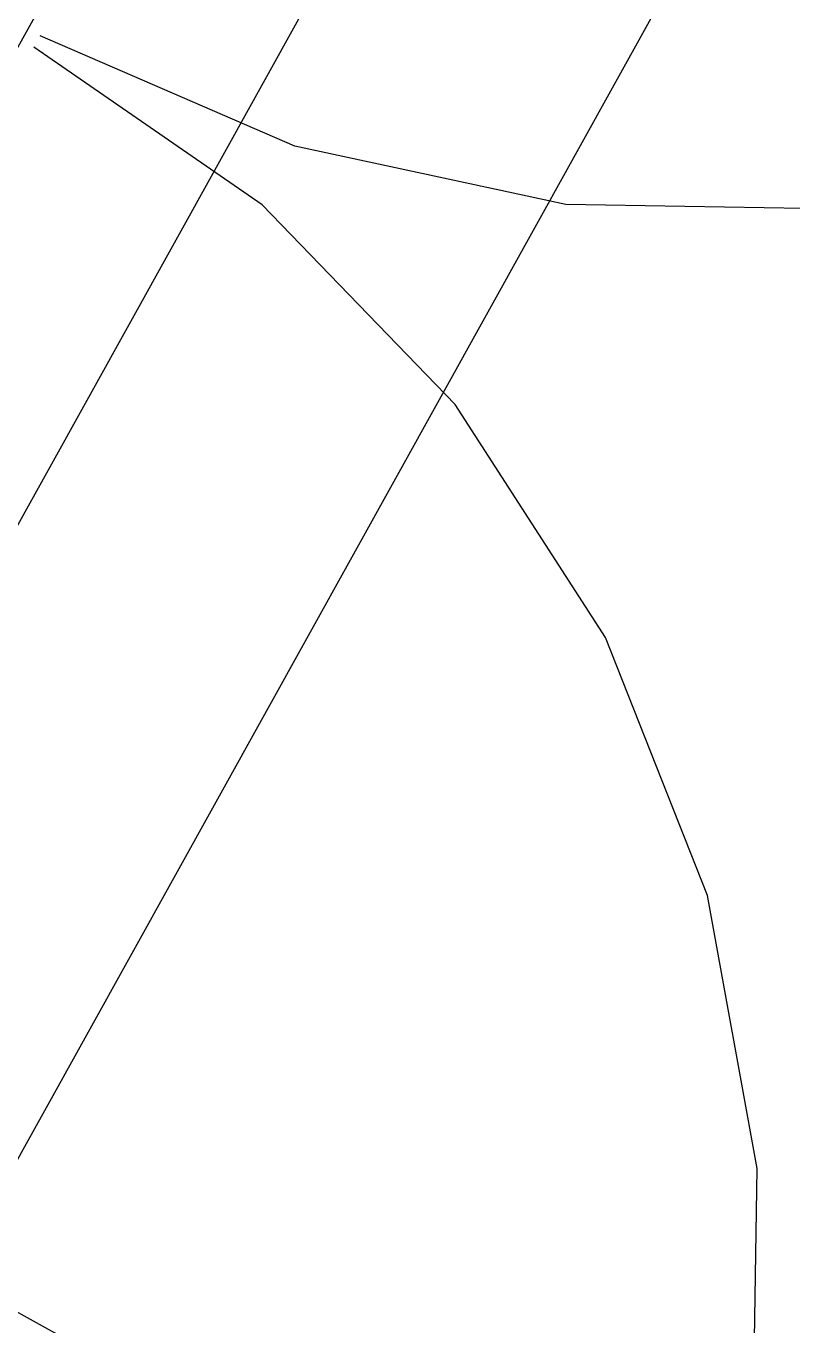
# Model space of a CAD drawing. Header units: metres. Extents: x 2.3 to 42.8, y 0.9 to 31.9.
# Drawn here: x 22.8954 to 23.0581, y 5.2887 to 5.5648 of the extents above; entities that cross this region are included whole.
import ezdxf

# ---------------------------------------------------------------- set-up
doc = ezdxf.new("R2010")
doc.units = ezdxf.units.M
doc.layers.add('PARETI_STRUTTURE', color=7, linetype='Continuous')

msp = doc.modelspace()

# ---------------------------------------------------------------- linework, layer by layer
at = {"layer": 'PARETI_STRUTTURE'}
for points in [[(25.29894, 9.65625), (22.19194, 4.06052)], [(22.41874, 4.60364), (24.0969, 7.62602)], [(23.30713, 5.67958), (23.27362, 5.63111), (23.23128, 5.59011), (23.18175, 5.55817), (23.12696, 5.53649), (23.06899, 5.52592), (23.01006, 5.52685), (22.95245, 5.53928), (22.89838, 5.5627)], [(23.01394, 5.15154), (23.03735, 5.20562), (23.04977, 5.26322), (23.05071, 5.32215), (23.04015, 5.38012), (23.01846, 5.43493), (22.98652, 5.48444), (22.94552, 5.52678), (22.89705, 5.56029)], [(23.0519, 5.20369), (22.82708, 5.32852), (22.81084, 5.29926)]]:
    msp.add_lwpolyline(points, dxfattribs=at)
msp.add_lwpolyline([(23.04273, 5.83856), (23.02275, 5.84964), (22.71924, 5.303), (22.73921, 5.29192), (22.7447, 5.30179), (22.74882, 5.2995), (23.04137, 5.82638), (23.03724, 5.82867)], close=True, dxfattribs=at)

doc.saveas('drawing.dxf')
